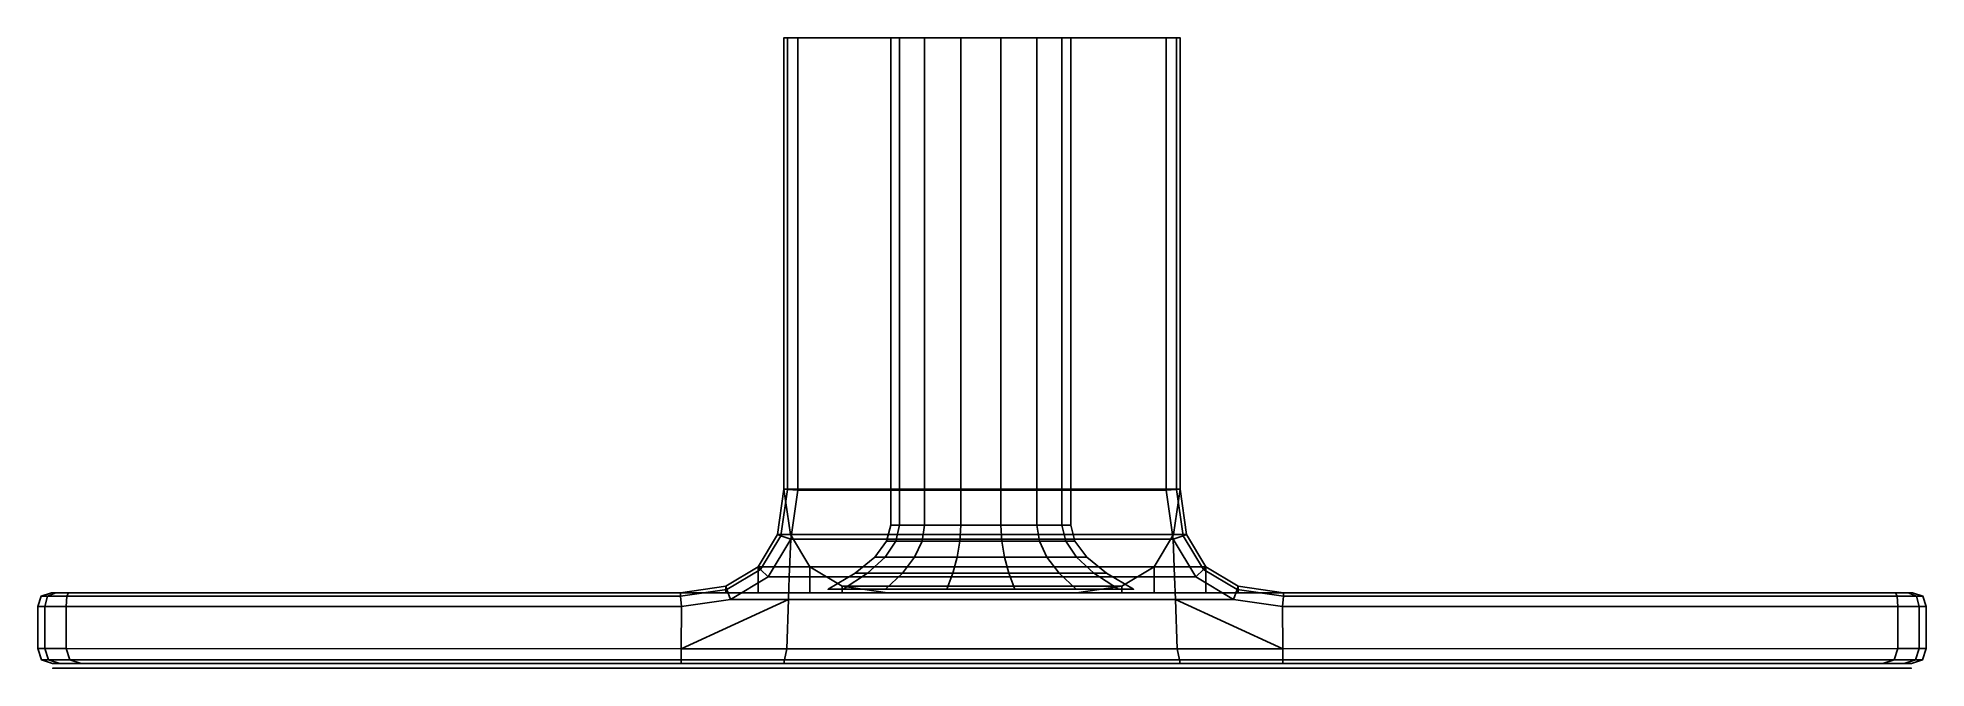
# Model space of a CAD drawing. Header units: millimetres. Extents: x -37.5 to 37.8, y -25.1 to 0.
import ezdxf

# ---------------------------------------------------------------- set-up
doc = ezdxf.new("R2010")
doc.units = ezdxf.units.MM
doc.header["$MEASUREMENT"] = 0
doc.layers.add('LOTUS_CRI', color=60, linetype='Continuous')
doc.layers.add('METAL', color=160, linetype='Continuous')

msp = doc.modelspace()

# ---------------------------------------------------------------- meshes
at = {"layer": 'LOTUS_CRI'}
mesh = msp.add_polyface(dxfattribs=at)
corners = [(36.889, -25.144, 36.638), (12.128, -25.144, 36.638), (12.131, -25.144, 35.786), (37.173, -25.144, 35.786), (-7.761, -25.144, 36.638), (-7.761, -25.144, 35.786), (8.024, -25.144, 35.786), (8.024, -25.144, 36.638), (-7.761, -25.144, -0.344), (8.024, -25.144, -0.344), (8.024, -25.144, 34.849), (-7.761, -25.144, 34.849), (12.131, -25.144, -0.344), (12.131, -25.144, 34.849), (8.024, -25.144, 34.849), (8.024, -25.144, -0.344), (8.024, -25.144, 34.849), (12.131, -25.144, 34.849), (12.131, -25.144, 35.786), (8.024, -25.144, 35.786), (36.036, -25.144, 36.923), (12.116, -25.144, 36.923), (12.128, -25.144, 36.638), (36.889, -25.144, 36.638), (8.024, -25.144, 36.923), (-7.761, -25.144, 36.923), (-7.761, -25.144, 36.638), (8.024, -25.144, 36.638), (12.128, -25.144, 36.638), (8.024, -25.144, 36.638), (8.024, -25.144, 35.786), (12.131, -25.144, 35.786), (37.173, -25.144, -0.344), (37.173, -25.144, 34.849), (12.131, -25.144, 34.849), (12.131, -25.144, -0.344), (37.173, -25.144, 34.849), (37.173, -25.144, 35.786), (12.131, -25.144, 35.786), (12.131, -25.144, 34.849), (12.116, -25.144, 36.923), (8.024, -25.144, 36.923), (8.024, -25.144, 36.638), (12.128, -25.144, 36.638), (-36.625, -25.144, 36.638), (-36.91, -25.144, 35.786), (-11.868, -25.144, 35.786), (-11.864, -25.144, 36.638), (-11.868, -25.144, -0.344), (-7.761, -25.144, -0.344), (-7.761, -25.144, 34.849), (-11.868, -25.144, 34.849), (-7.761, -25.144, 34.849), (8.024, -25.144, 34.849), (8.024, -25.144, 35.786), (-7.761, -25.144, 35.786), (-7.761, -25.144, 34.849), (-7.761, -25.144, 35.786), (-11.868, -25.144, 35.786), (-11.868, -25.144, 34.849), (-35.773, -25.144, 36.923), (-36.625, -25.144, 36.638), (-11.864, -25.144, 36.638), (-11.853, -25.144, 36.923), (-11.864, -25.144, 36.638), (-11.868, -25.144, 35.786), (-7.761, -25.144, 35.786), (-7.761, -25.144, 36.638), (-36.91, -25.144, -0.344), (-11.868, -25.144, -0.344), (-11.868, -25.144, 34.849), (-36.91, -25.144, 34.849), (-36.91, -25.144, 34.849), (-11.868, -25.144, 34.849), (-11.868, -25.144, 35.786), (-36.91, -25.144, 35.786), (-11.853, -25.144, 36.923), (-11.864, -25.144, 36.638), (-7.761, -25.144, 36.638), (-7.761, -25.144, 36.923), (36.889, -25.144, -36.625), (37.173, -25.144, -35.773), (12.131, -25.144, -35.773), (12.128, -25.144, -36.625), (-7.761, -25.144, -36.625), (8.024, -25.144, -36.625), (8.024, -25.144, -35.773), (-7.761, -25.144, -35.773), (-7.761, -25.144, -0.344), (-7.761, -25.144, -34.836), (8.024, -25.144, -34.836), (8.024, -25.144, -0.344), (12.131, -25.144, -0.344), (8.024, -25.144, -0.344), (8.024, -25.144, -34.836), (12.131, -25.144, -34.836), (8.024, -25.144, -34.836), (8.024, -25.144, -35.773), (12.131, -25.144, -35.773), (12.131, -25.144, -34.836), (36.036, -25.144, -36.91), (36.889, -25.144, -36.625), (12.128, -25.144, -36.625), (12.116, -25.144, -36.91), (8.024, -25.144, -36.91), (8.024, -25.144, -36.625), (-7.761, -25.144, -36.625), (-7.761, -25.144, -36.91), (12.128, -25.144, -36.625), (12.131, -25.144, -35.773), (8.024, -25.144, -35.773), (8.024, -25.144, -36.625), (37.173, -25.144, -0.344), (12.131, -25.144, -0.344), (12.131, -25.144, -34.836), (37.173, -25.144, -34.836), (37.173, -25.144, -34.836), (12.131, -25.144, -34.836), (12.131, -25.144, -35.773), (37.173, -25.144, -35.773), (12.116, -25.144, -36.91), (12.128, -25.144, -36.625), (8.024, -25.144, -36.625), (8.024, -25.144, -36.91), (-36.625, -25.144, -36.625), (-11.864, -25.144, -36.625), (-11.868, -25.144, -35.773), (-36.91, -25.144, -35.773), (-11.868, -25.144, -0.344), (-11.868, -25.144, -34.836), (-7.761, -25.144, -34.836), (-7.761, -25.144, -0.344), (-7.761, -25.144, -34.836), (-7.761, -25.144, -35.773), (8.024, -25.144, -35.773), (8.024, -25.144, -34.836), (-7.761, -25.144, -34.836), (-11.868, -25.144, -34.836), (-11.868, -25.144, -35.773), (-7.761, -25.144, -35.773), (-35.773, -25.144, -36.91), (-11.853, -25.144, -36.91), (-11.864, -25.144, -36.625), (-36.625, -25.144, -36.625), (-11.864, -25.144, -36.625), (-7.761, -25.144, -36.625), (-7.761, -25.144, -35.773), (-11.868, -25.144, -35.773), (-36.91, -25.144, -0.344), (-36.91, -25.144, -34.836), (-11.868, -25.144, -34.836), (-11.868, -25.144, -0.344), (-36.91, -25.144, -34.836), (-36.91, -25.144, -35.773), (-11.868, -25.144, -35.773), (-11.868, -25.144, -34.836), (-11.853, -25.144, -36.91), (-7.761, -25.144, -36.91), (-7.761, -25.144, -36.625), (-11.864, -25.144, -36.625)]
mesh.append_faces([[corners[k] for k in face] for face in [(0, 1, 2, 3), (4, 5, 6, 7), (8, 9, 10, 11), (12, 13, 14, 15), (16, 17, 18, 19), (20, 21, 22, 23), (24, 25, 26, 27), (28, 29, 30, 31), (32, 33, 34, 35), (36, 37, 38, 39), (40, 41, 42, 43), (44, 45, 46, 47), (48, 49, 50, 51), (52, 53, 54, 55), (56, 57, 58, 59), (60, 61, 62, 63), (64, 65, 66, 67), (68, 69, 70, 71), (72, 73, 74, 75), (76, 77, 78, 79), (80, 81, 82, 83), (84, 85, 86, 87), (88, 89, 90, 91), (92, 93, 94, 95), (96, 97, 98, 99), (100, 101, 102, 103), (104, 105, 106, 107), (108, 109, 110, 111), (112, 113, 114, 115), (116, 117, 118, 119), (120, 121, 122, 123), (124, 125, 126, 127), (128, 129, 130, 131), (132, 133, 134, 135), (136, 137, 138, 139), (140, 141, 142, 143), (144, 145, 146, 147), (148, 149, 150, 151), (152, 153, 154, 155), (156, 157, 158, 159)]])
at = {"layer": 'METAL'}
mesh = msp.add_polyface(dxfattribs=at)
corners = [(-7.761, -18.005, 34.849), (-7.761, -18.005, 36.966), (-7.761, 0, 36.966), (-7.761, 0, 34.849), (-8.019, -19.811, 34.849), (-7.761, -18.005, 34.849), (-7.503, -19.811, 34.849), (-8.019, -19.811, 34.849), (-8.019, -19.811, 36.966), (-7.624, 0, 37.376), (-7.624, -18.015, 37.376), (-7.888, -19.857, 37.376), (-7.493, -19.997, 37.513), (-7.214, -18.044, 37.513), (-7.624, -18.015, 37.376), (-7.214, 0, 37.513), (-7.624, 0, 37.376), (-7.888, -19.857, 37.376), (-7.761, -18.005, -34.836), (-7.761, 0, -34.836), (-7.761, 0, -36.953), (-7.761, -18.005, -36.953), (-8.019, -19.811, -34.836), (-7.503, -19.811, -34.836), (-7.761, -18.005, -34.836), (-8.019, -19.811, -36.953), (-8.019, -19.811, -34.836), (-7.624, 0, -37.363), (-7.624, -18.015, -37.363), (-7.888, -19.857, -37.363), (-7.624, -18.015, -37.363), (-7.214, -18.044, -37.5), (-7.493, -19.997, -37.5), (-7.214, 0, -37.5), (-7.624, 0, -37.363), (-7.888, -19.857, -37.363), (8.024, 0, -34.836), (8.024, 0, -36.953), (-7.761, 0, -36.953), (-7.761, 0, -34.836), (7.888, 0, -37.363), (-7.624, 0, -37.363), (7.478, 0, -37.5), (-7.214, 0, -37.5), (-7.761, 0, -34.836), (8.024, -18.005, -34.836), (8.024, 0, -34.836), (7.767, -19.811, -34.836), (-0.715, 0, 31.345), (0.882, 0, 31.345), (0.882, -19.441, 31.345), (-0.715, -19.441, 31.345), (-2.154, 0, 32.038), (-2.154, -19.441, 32.038), (-3.15, 0, 33.286), (-3.15, -19.441, 33.286), (-3.505, 0, 34.843), (-3.505, -19.441, 34.843), (0.919, -20.079, 31.183), (1.024, -20.716, 30.723), (-0.857, -20.716, 30.723), (-0.752, -20.079, 31.183), (-2.552, -20.716, 31.539), (-2.257, -20.079, 31.908), (-3.724, -20.716, 33.009), (-3.299, -20.079, 33.214), (-4.143, -20.716, 34.843), (-3.671, -20.079, 34.843), (-3.505, 0, 34.843), (3.672, 0, 34.843), (3.317, 0, 33.286), (-3.15, 0, 33.286), (2.321, 0, 32.038), (-2.154, 0, 32.038), (0.882, 0, 31.345), (-0.715, 0, 31.345), (-0.715, 0, -31.343), (-0.715, -19.441, -31.343), (0.882, -19.441, -31.343), (0.882, 0, -31.343), (-2.154, 0, -32.036), (-2.154, -19.441, -32.036), (-3.15, 0, -33.285), (-3.15, -19.441, -33.285), (-3.505, 0, -34.842), (-3.505, -19.441, -34.842), (0.919, -20.079, -31.182), (-0.752, -20.079, -31.182), (-0.857, -20.716, -30.721), (1.024, -20.716, -30.721), (-2.257, -20.079, -31.907), (-2.552, -20.716, -31.538), (-3.299, -20.079, -33.213), (-3.724, -20.716, -33.008), (-3.671, -20.079, -34.842), (-4.143, -20.716, -34.842), (-3.505, 0, -34.842), (-3.15, 0, -33.285), (3.317, 0, -33.285), (3.672, 0, -34.842), (-2.154, 0, -32.036), (2.321, 0, -32.036), (-0.715, 0, -31.343), (0.882, 0, -31.343)]
mesh.append_faces([[corners[k] for k in face] for face in [(0, 1, 2, 3), (4, 5, 6, 6), (0, 7, 8, 1), (9, 2, 1, 10), (11, 12, 13, 14), (15, 16, 14, 13), (8, 17, 10, 1), (18, 19, 20, 21), (22, 23, 24, 24), (18, 21, 25, 26), (27, 28, 21, 20), (29, 30, 31, 32), (33, 31, 30, 34), (25, 21, 28, 35), (36, 37, 38, 39), (40, 41, 38, 37), (42, 43, 41, 40), (44, 24, 45, 46), (24, 23, 47, 45), (48, 49, 50, 51), (52, 48, 51, 53), (54, 52, 53, 55), (56, 54, 55, 57), (58, 59, 60, 61), (50, 58, 61, 51), (61, 60, 62, 63), (51, 61, 63, 53), (63, 62, 64, 65), (53, 63, 65, 55), (65, 64, 66, 67), (55, 65, 67, 57), (68, 69, 70, 71), (71, 70, 72, 73), (73, 72, 74, 75), (76, 77, 78, 79), (80, 81, 77, 76), (82, 83, 81, 80), (84, 85, 83, 82), (86, 87, 88, 89), (78, 77, 87, 86), (87, 90, 91, 88), (77, 81, 90, 87), (90, 92, 93, 91), (81, 83, 92, 90), (92, 94, 95, 93), (83, 85, 94, 92), (96, 97, 98, 99), (97, 100, 101, 98), (100, 102, 103, 101)]])
mesh = msp.add_polyface(dxfattribs=at)
corners = [(8.024, -18.005, 34.849), (8.024, 0, 34.849), (8.024, 0, 36.966), (8.024, -18.005, 36.966), (8.282, -19.811, 34.849), (7.767, -19.811, 34.849), (8.024, -18.005, 34.849), (9.056, -21.1, 34.849), (6.993, -21.1, 34.849), (8.282, -19.811, 34.849), (8.282, -19.811, 36.966), (9.056, -21.1, 36.966), (9.056, -21.1, 34.849), (7.888, 0, 37.376), (7.888, -18.015, 37.376), (8.151, -19.857, 37.376), (7.888, -18.015, 37.376), (7.478, -18.044, 37.513), (7.757, -19.997, 37.513), (7.478, 0, 37.513), (7.888, 0, 37.376), (8.151, -19.857, 37.376), (8.957, -21.2, 37.376), (-7.214, -18.044, 37.513), (-7.493, -19.997, 37.513), (-7.214, 0, 37.513), (8.024, 0, 34.849), (-7.761, 0, 34.849), (-7.761, 0, 36.966), (8.024, 0, 36.966), (7.888, 0, 37.376), (-7.624, 0, 37.376), (7.478, 0, 37.513), (-7.214, 0, 37.513), (-7.761, 0, 34.849), (8.024, 0, 34.849), (-7.761, -18.005, 34.849), (-7.503, -19.811, 34.849), (-6.729, -21.1, 34.849), (8.024, -18.005, -34.836), (8.024, -18.005, -36.953), (8.024, 0, -36.953), (8.024, 0, -34.836), (8.282, -19.811, -34.836), (8.024, -18.005, -34.836), (7.767, -19.811, -34.836), (6.993, -21.1, -34.836), (9.056, -21.1, -34.836), (8.282, -19.811, -34.836), (9.056, -21.1, -34.836), (9.056, -21.1, -36.953), (8.282, -19.811, -36.953), (7.888, 0, -37.363), (7.888, -18.015, -37.363), (8.151, -19.857, -37.363), (7.757, -19.997, -37.5), (7.478, -18.044, -37.5), (7.888, -18.015, -37.363), (8.957, -21.2, -37.363), (8.658, -21.499, -37.5), (7.478, 0, -37.5), (7.888, 0, -37.363), (8.151, -19.857, -37.363), (8.957, -21.2, -37.363), (-7.214, -18.044, -37.5), (-7.493, -19.997, -37.5), (-7.214, 0, -37.5), (3.317, 0, 33.286), (3.672, 0, 34.843), (3.672, -19.441, 34.843), (3.317, -19.441, 33.286), (2.321, 0, 32.038), (2.321, -19.441, 32.038), (0.882, 0, 31.345), (0.882, -19.441, 31.345), (3.838, -20.079, 34.843), (4.31, -20.716, 34.843), (3.892, -20.716, 33.009), (3.467, -20.079, 33.214), (2.719, -20.716, 31.539), (2.425, -20.079, 31.908), (1.024, -20.716, 30.723), (0.919, -20.079, 31.183), (3.317, 0, -33.285), (3.317, -19.441, -33.285), (3.672, -19.441, -34.842), (3.672, 0, -34.842), (2.321, 0, -32.036), (2.321, -19.441, -32.036), (0.882, 0, -31.343), (0.882, -19.441, -31.343), (3.838, -20.079, -34.842), (3.467, -20.079, -33.213), (3.892, -20.716, -33.008), (4.31, -20.716, -34.842), (2.425, -20.079, -31.907), (2.719, -20.716, -31.538), (0.919, -20.079, -31.182), (1.024, -20.716, -30.721)]
mesh.append_faces([[corners[k] for k in face] for face in [(0, 1, 2, 3), (4, 5, 6, 6), (5, 4, 7, 8), (9, 10, 11, 12), (0, 3, 10, 9), (13, 14, 3, 2), (15, 16, 17, 18), (19, 17, 16, 20), (10, 3, 14, 21), (11, 10, 21, 22), (23, 24, 18, 17), (17, 19, 25, 23), (26, 27, 28, 29), (30, 29, 28, 31), (32, 30, 31, 33), (34, 35, 6, 36), (36, 6, 5, 37), (37, 5, 8, 38), (39, 40, 41, 42), (43, 44, 45, 45), (45, 46, 47, 43), (48, 49, 50, 51), (39, 48, 51, 40), (52, 41, 40, 53), (54, 55, 56, 57), (58, 59, 55, 54), (60, 61, 57, 56), (51, 62, 53, 40), (50, 63, 62, 51), (64, 56, 55, 65), (56, 64, 66, 60), (67, 68, 69, 70), (71, 67, 70, 72), (73, 71, 72, 74), (75, 76, 77, 78), (69, 75, 78, 70), (78, 77, 79, 80), (70, 78, 80, 72), (80, 79, 81, 82), (72, 80, 82, 74), (83, 84, 85, 86), (87, 88, 84, 83), (89, 90, 88, 87), (91, 92, 93, 94), (85, 84, 92, 91), (92, 95, 96, 93), (84, 88, 95, 92), (95, 97, 98, 96), (88, 90, 97, 95)]])
mesh = msp.add_polyface(dxfattribs=at)
corners = [(7.913, -24.37, 37.513), (-7.65, -24.37, 37.513), (-7.733, -24.805, 37.365), (7.997, -24.805, 37.365), (-7.733, -24.805, 37.365), (-7.761, -24.95, 36.923), (8.024, -24.95, 36.923), (7.997, -24.805, 37.365), (-7.761, -24.95, 36.638), (8.024, -24.95, 36.638), (-8.793, -22.132, 33.818), (-7.503, -22.132, 32.528), (-7.761, -22.132, -0.344), (-8.793, -22.132, 33.818), (-8.793, -21.1, 34.849), (-6.729, -21.1, 34.849), (-6.729, -22.132, 33.818), (-5.44, -21.874, 34.849), (-3.634, -22.132, 34.849), (-5.44, -22.132, 34.591), (-7.503, -19.811, 34.849), (-6.729, -21.1, 34.849), (-8.793, -21.1, 34.849), (-8.019, -19.811, 34.849), (-6.729, -22.132, 33.818), (-8.019, -19.811, 34.849), (-8.793, -21.1, 34.849), (-8.793, -21.1, 36.966), (-8.019, -19.811, 36.966), (-8.693, -21.2, 37.376), (-8.394, -21.499, 37.513), (-7.493, -19.997, 37.513), (-7.888, -19.857, 37.376), (-8.693, -21.2, 37.376), (-7.888, -19.857, 37.376), (-5.44, -21.874, 34.849), (5.703, -21.874, 34.849), (3.897, -22.132, 34.849), (-3.634, -22.132, 34.849), (-3.634, -22.132, 34.849), (-5.44, -22.132, 34.591), (-7.579, -22.4, 37.513), (-7.547, -21.499, 37.513), (-9.896, -22.4, 37.513), (7.913, -24.37, -37.5), (7.997, -24.805, -37.352), (-7.733, -24.805, -37.352), (-7.65, -24.37, -37.5), (-8.793, -22.132, -33.805), (-6.729, -22.132, -33.805), (-6.729, -21.1, -34.836), (-8.793, -21.1, -34.836), (-5.44, -21.874, -34.836), (-5.44, -22.132, -34.578), (-3.634, -22.132, -34.836), (-7.503, -19.811, -34.836), (-8.019, -19.811, -34.836), (-8.793, -21.1, -34.836), (-6.729, -21.1, -34.836), (-6.729, -22.132, -33.805), (-8.793, -22.132, -33.805), (-7.503, -22.132, -32.515), (-8.019, -19.811, -34.836), (-8.019, -19.811, -36.953), (-8.793, -21.1, -36.953), (-8.793, -21.1, -34.836), (-8.693, -21.2, -37.363), (-7.888, -19.857, -37.363), (-7.493, -19.997, -37.5), (-8.394, -21.499, -37.5), (-7.888, -19.857, -37.363), (-8.693, -21.2, -37.363), (-3.634, -22.132, -34.836), (-5.44, -22.132, -34.578), (-11.859, -24.365, -37.5), (-7.579, -22.4, -37.5), (-9.896, -22.4, -37.5), (-7.547, -21.499, -37.5), (6.993, -21.1, -34.836), (7.767, -19.811, -34.836), (-5.44, -21.874, -34.836), (5.703, -21.874, -34.836), (1.197, -21.354, 29.964), (1.439, -21.991, 28.907), (-1.271, -21.991, 28.907), (-1.03, -21.354, 29.964), (-3.712, -21.991, 30.083), (-3.037, -21.354, 30.931), (-5.402, -21.991, 32.202), (-4.425, -21.354, 32.672), (-6.005, -21.991, 34.843), (-4.921, -21.354, 34.843), (1.024, -20.716, 30.723), (-0.857, -20.716, 30.723), (-2.552, -20.716, 31.539), (-3.724, -20.716, 33.009), (-4.143, -20.716, 34.843), (1.197, -21.354, -29.963), (-1.03, -21.354, -29.963), (-1.271, -21.991, -28.906), (1.439, -21.991, -28.906), (-3.037, -21.354, -30.929), (-3.712, -21.991, -30.082), (-4.425, -21.354, -32.671), (-5.402, -21.991, -32.2), (-4.921, -21.354, -34.842), (-6.005, -21.991, -34.842), (1.024, -20.716, -30.721), (-0.857, -20.716, -30.721), (-2.552, -20.716, -31.538), (-3.724, -20.716, -33.008), (-4.143, -20.716, -34.842)]
mesh.append_faces([[corners[k] for k in face] for face in [(0, 1, 2, 3), (4, 5, 6, 7), (6, 5, 8, 9), (10, 11, 12, 12), (13, 14, 15, 16), (17, 18, 19, 19), (20, 21, 22, 23), (19, 16, 15, 17), (24, 11, 10, 10), (25, 26, 27, 28), (29, 30, 31, 32), (27, 33, 34, 28), (35, 36, 37, 38), (12, 11, 24, 39), (24, 40, 39, 39), (41, 42, 30, 43), (42, 31, 30, 30), (44, 45, 46, 47), (48, 49, 50, 51), (52, 53, 54, 54), (55, 56, 57, 58), (53, 52, 50, 49), (59, 60, 61, 61), (62, 63, 64, 65), (66, 67, 68, 69), (64, 63, 70, 71), (72, 73, 59, 12), (12, 59, 61, 61), (47, 74, 75, 75), (75, 76, 69, 77), (77, 69, 68, 68), (55, 58, 78, 79), (58, 80, 81, 78), (82, 83, 84, 85), (85, 84, 86, 87), (87, 86, 88, 89), (89, 88, 90, 91), (92, 82, 85, 93), (93, 85, 87, 94), (94, 87, 89, 95), (95, 89, 91, 96), (97, 98, 99, 100), (98, 101, 102, 99), (101, 103, 104, 102), (103, 105, 106, 104), (107, 108, 98, 97), (108, 109, 101, 98), (109, 110, 103, 101), (110, 111, 105, 103)]])
mesh = msp.add_polyface(dxfattribs=at)
corners = [(9.056, -22.132, 33.818), (6.993, -22.132, 33.818), (6.993, -21.1, 34.849), (9.056, -21.1, 34.849), (5.703, -21.874, 34.849), (5.703, -22.132, 34.591), (3.897, -22.132, 34.849), (6.993, -22.132, 33.818), (9.056, -22.132, 33.818), (7.767, -22.132, 32.528), (-7.761, -24.95, 36.638), (-7.761, -24.95, 35.786), (8.024, -24.95, 35.786), (8.024, -24.95, 36.638), (8.957, -21.2, 37.376), (8.151, -19.857, 37.376), (7.757, -19.997, 37.513), (8.658, -21.499, 37.513), (-7.761, -24.95, -0.344), (8.024, -24.95, -0.344), (8.024, -24.95, 34.849), (-7.761, -24.95, 34.849), (-7.493, -19.997, 37.513), (-7.547, -21.499, 37.513), (7.81, -21.499, 37.513), (-7.579, -22.4, 37.513), (7.843, -22.4, 37.513), (7.913, -24.37, 37.513), (12.123, -24.365, 37.513), (10.159, -22.4, 37.513), (-7.761, -22.132, -0.344), (-3.634, -22.132, 34.849), (3.897, -22.132, 34.849), (8.024, -22.132, -0.344), (5.703, -22.132, 34.591), (-7.65, -24.37, 37.513), (-6.729, -21.1, 34.849), (6.993, -21.1, 34.849), (5.703, -21.874, 34.849), (-5.44, -21.874, 34.849), (9.056, -22.132, -33.805), (7.767, -22.132, -32.515), (9.056, -22.132, -33.805), (9.056, -21.1, -34.836), (6.993, -21.1, -34.836), (6.993, -22.132, -33.805), (5.703, -21.874, -34.836), (3.897, -22.132, -34.836), (5.703, -22.132, -34.578), (6.993, -22.132, -33.805), (-7.761, -24.95, -36.625), (8.024, -24.95, -36.625), (8.024, -24.95, -35.773), (-7.761, -24.95, -35.773), (-7.733, -24.805, -37.352), (7.997, -24.805, -37.352), (8.024, -24.95, -36.91), (-7.761, -24.95, -36.91), (-7.761, -24.95, -34.836), (8.024, -24.95, -34.836), (7.757, -19.997, -37.5), (7.81, -21.499, -37.5), (-7.547, -21.499, -37.5), (-7.493, -19.997, -37.5), (7.843, -22.4, -37.5), (-7.579, -22.4, -37.5), (8.658, -21.499, -37.5), (10.159, -22.4, -37.5), (-5.44, -21.874, -34.836), (-3.634, -22.132, -34.836), (3.897, -22.132, -34.836), (5.703, -21.874, -34.836), (3.897, -22.132, -34.836), (5.703, -22.132, -34.578), (-3.634, -22.132, -34.836), (7.913, -24.37, -37.5), (-7.65, -24.37, -37.5), (5.088, -21.354, 34.843), (6.172, -21.991, 34.843), (5.569, -21.991, 32.202), (4.593, -21.354, 32.672), (3.88, -21.991, 30.083), (3.204, -21.354, 30.931), (1.439, -21.991, 28.907), (1.197, -21.354, 29.964), (4.31, -20.716, 34.843), (3.892, -20.716, 33.009), (2.719, -20.716, 31.539), (1.024, -20.716, 30.723), (5.088, -21.354, -34.842), (4.593, -21.354, -32.671), (5.569, -21.991, -32.2), (6.172, -21.991, -34.842), (3.204, -21.354, -30.929), (3.88, -21.991, -30.082), (1.197, -21.354, -29.963), (1.439, -21.991, -28.906), (4.31, -20.716, -34.842), (3.892, -20.716, -33.008), (2.719, -20.716, -31.538), (1.024, -20.716, -30.721)]
mesh.append_faces([[corners[k] for k in face] for face in [(0, 1, 2, 3), (4, 5, 6, 6), (5, 4, 2, 1), (7, 8, 9, 9), (10, 11, 12, 13), (14, 15, 16, 17), (18, 19, 20, 21), (16, 22, 23, 24), (23, 25, 26, 24), (27, 28, 26, 26), (26, 29, 17, 24), (24, 17, 16, 16), (30, 31, 32, 33), (32, 34, 7, 33), (7, 9, 33, 33), (21, 20, 12, 11), (25, 35, 27, 26), (36, 37, 38, 39), (40, 41, 33, 33), (42, 43, 44, 45), (46, 47, 48, 48), (48, 45, 44, 46), (49, 41, 40, 40), (50, 51, 52, 53), (54, 55, 56, 57), (18, 58, 59, 19), (56, 51, 50, 57), (60, 61, 62, 63), (62, 61, 64, 65), (64, 61, 66, 67), (61, 60, 66, 66), (68, 69, 70, 71), (33, 41, 49, 72), (49, 73, 72, 72), (30, 33, 72, 74), (58, 53, 52, 59), (65, 64, 75, 76), (77, 78, 79, 80), (80, 79, 81, 82), (82, 81, 83, 84), (85, 77, 80, 86), (86, 80, 82, 87), (87, 82, 84, 88), (89, 90, 91, 92), (90, 93, 94, 91), (93, 95, 96, 94), (97, 98, 90, 89), (98, 99, 93, 90), (99, 100, 95, 93)]])
mesh = msp.add_polyface(dxfattribs=at)
corners = [(-11.888, -22.132, 34.849), (-10.082, -22.132, 34.591), (-8.793, -22.132, 33.818), (-7.761, -22.132, -0.344), (-36.953, -22.132, -0.344), (-36.953, -22.132, 34.849), (-10.082, -21.874, 34.849), (-11.888, -22.132, 36.966), (-10.082, -21.874, 36.966), (-10.082, -22.132, 34.591), (-11.888, -22.132, 34.849), (-10.082, -21.874, 34.849), (-8.793, -21.1, 34.849), (-8.793, -22.132, 33.818), (-8.793, -21.1, 34.849), (-8.793, -21.1, 36.966), (-11.853, -24.95, 36.923), (-7.761, -24.95, 36.923), (-7.733, -24.805, 37.365), (-11.858, -24.804, 37.365), (-7.733, -24.805, 37.365), (-7.65, -24.37, 37.513), (-11.859, -24.365, 37.513), (-11.858, -24.804, 37.365), (-11.878, -22.269, 37.376), (-36.274, -22.132, 36.966), (-36.341, -22.269, 37.376), (-11.878, -22.269, 37.376), (-11.849, -22.679, 37.513), (-9.896, -22.4, 37.513), (-10.036, -22.006, 37.376), (-8.394, -21.499, 37.513), (-8.693, -21.2, 37.376), (-36.341, -22.269, 37.376), (-36.363, -22.679, 37.513), (-10.036, -22.006, 37.376), (-8.693, -21.2, 37.376), (-11.868, -24.95, -0.344), (-7.761, -24.95, -0.344), (-7.761, -24.95, 34.849), (-11.868, -24.95, 34.849), (-7.761, -24.95, 35.786), (-11.868, -24.95, 35.786), (-35.773, -24.95, 36.923), (-36.625, -24.95, 36.638), (-11.864, -24.95, 36.638), (-7.579, -22.4, 37.513), (-7.761, -24.95, 36.638), (-36.216, -24.803, 37.365), (-36.216, -24.803, 37.365), (-36.363, -24.361, 37.513), (-7.503, -22.132, -32.515), (-8.793, -22.132, -33.805), (-11.888, -22.132, -34.836), (-10.082, -22.132, -34.578), (-36.953, -22.132, -34.836), (-11.888, -22.132, -36.953), (-36.274, -22.132, -36.953), (-10.082, -21.874, -34.836), (-10.082, -21.874, -36.953), (-10.082, -22.132, -34.578), (-10.082, -21.874, -34.836), (-11.888, -22.132, -34.836), (-8.793, -22.132, -33.805), (-8.793, -21.1, -34.836), (-8.793, -21.1, -34.836), (-8.793, -21.1, -36.953), (-11.853, -24.95, -36.91), (-11.858, -24.804, -37.352), (-7.733, -24.805, -37.352), (-7.761, -24.95, -36.91), (-7.733, -24.805, -37.352), (-11.858, -24.804, -37.352), (-11.859, -24.365, -37.5), (-7.65, -24.37, -37.5), (-11.878, -22.269, -37.363), (-36.341, -22.269, -37.363), (-11.878, -22.269, -37.363), (-10.036, -22.006, -37.363), (-9.896, -22.4, -37.5), (-11.849, -22.679, -37.5), (-8.693, -21.2, -37.363), (-8.394, -21.499, -37.5), (-36.363, -22.679, -37.5), (-36.341, -22.269, -37.363), (-10.036, -22.006, -37.363), (-8.693, -21.2, -37.363), (-11.868, -24.95, -34.836), (-7.761, -24.95, -34.836), (-11.868, -24.95, -35.773), (-7.761, -24.95, -35.773), (-35.773, -24.95, -36.91), (-11.864, -24.95, -36.625), (-36.625, -24.95, -36.625), (-7.579, -22.4, -37.5), (-7.761, -24.95, -36.625), (-36.216, -24.803, -37.352), (-36.216, -24.803, -37.352), (-36.363, -24.361, -37.5)]
mesh.append_faces([[corners[k] for k in face] for face in [(0, 1, 2, 3), (0, 3, 4, 5), (6, 0, 7, 8), (9, 10, 11, 11), (11, 12, 13, 9), (14, 6, 8, 15), (16, 17, 18, 19), (20, 21, 22, 23), (24, 7, 25, 26), (27, 28, 29, 30), (30, 29, 31, 32), (28, 27, 33, 34), (7, 24, 35, 8), (8, 35, 36, 15), (37, 38, 39, 40), (39, 41, 42, 40), (43, 44, 45, 16), (29, 28, 22, 46), (21, 46, 22, 22), (45, 42, 41, 47), (43, 16, 19, 48), (49, 23, 22, 50), (16, 45, 47, 17), (22, 28, 34, 50), (3, 51, 52, 53), (52, 54, 53, 53), (4, 3, 53, 55), (53, 56, 57, 55), (58, 59, 56, 53), (60, 61, 62, 62), (61, 60, 63, 64), (65, 66, 59, 58), (67, 68, 69, 70), (71, 72, 73, 74), (75, 76, 57, 56), (77, 78, 79, 80), (78, 81, 82, 79), (80, 83, 84, 77), (56, 59, 85, 75), (59, 66, 86, 85), (37, 87, 88, 38), (88, 87, 89, 90), (91, 67, 92, 93), (73, 80, 79, 94), (92, 95, 90, 89), (91, 96, 68, 67), (97, 98, 73, 72), (67, 70, 95, 92), (73, 98, 83, 80)]])
mesh = msp.add_polyface(dxfattribs=at)
corners = [(8.024, -22.132, -0.344), (7.767, -22.132, 32.528), (9.056, -22.132, 33.818), (12.151, -22.132, 34.849), (10.346, -22.132, 34.591), (37.217, -22.132, -0.344), (37.217, -22.132, 34.849), (12.151, -22.132, 36.966), (36.538, -22.132, 36.966), (10.346, -21.874, 34.849), (10.346, -21.874, 36.966), (10.346, -22.132, 34.591), (10.346, -21.874, 34.849), (12.151, -22.132, 34.849), (9.056, -22.132, 33.818), (9.056, -21.1, 34.849), (9.056, -21.1, 34.849), (9.056, -21.1, 36.966), (12.116, -24.95, 36.923), (12.122, -24.804, 37.365), (7.997, -24.805, 37.365), (8.024, -24.95, 36.923), (7.997, -24.805, 37.365), (12.122, -24.804, 37.365), (12.123, -24.365, 37.513), (7.913, -24.37, 37.513), (12.142, -22.269, 37.376), (36.604, -22.269, 37.376), (12.142, -22.269, 37.376), (10.299, -22.006, 37.376), (10.159, -22.4, 37.513), (12.113, -22.679, 37.513), (8.957, -21.2, 37.376), (8.658, -21.499, 37.513), (36.627, -22.679, 37.513), (36.604, -22.269, 37.376), (10.299, -22.006, 37.376), (8.957, -21.2, 37.376), (12.131, -24.95, -0.344), (12.131, -24.95, 34.849), (8.024, -24.95, 34.849), (8.024, -24.95, -0.344), (12.131, -24.95, 35.786), (8.024, -24.95, 35.786), (36.036, -24.95, 36.923), (12.128, -24.95, 36.638), (36.889, -24.95, 36.638), (7.843, -22.4, 37.513), (8.024, -24.95, 36.638), (36.479, -24.803, 37.365), (36.479, -24.803, 37.365), (36.627, -24.361, 37.513), (12.151, -22.132, -34.836), (10.346, -22.132, -34.578), (9.056, -22.132, -33.805), (37.217, -22.132, -34.836), (10.346, -21.874, -34.836), (12.151, -22.132, -36.953), (10.346, -21.874, -36.953), (10.346, -22.132, -34.578), (12.151, -22.132, -34.836), (10.346, -21.874, -34.836), (9.056, -21.1, -34.836), (9.056, -22.132, -33.805), (9.056, -21.1, -34.836), (9.056, -21.1, -36.953), (12.116, -24.95, -36.91), (8.024, -24.95, -36.91), (7.997, -24.805, -37.352), (12.122, -24.804, -37.352), (7.997, -24.805, -37.352), (7.913, -24.37, -37.5), (12.123, -24.365, -37.5), (12.122, -24.804, -37.352), (12.142, -22.269, -37.363), (36.538, -22.132, -36.953), (36.604, -22.269, -37.363), (12.142, -22.269, -37.363), (12.113, -22.679, -37.5), (10.159, -22.4, -37.5), (10.299, -22.006, -37.363), (8.658, -21.499, -37.5), (8.957, -21.2, -37.363), (36.604, -22.269, -37.363), (36.627, -22.679, -37.5), (10.299, -22.006, -37.363), (8.957, -21.2, -37.363), (8.024, -24.95, -34.836), (12.131, -24.95, -34.836), (8.024, -24.95, -35.773), (12.131, -24.95, -35.773), (36.036, -24.95, -36.91), (36.889, -24.95, -36.625), (12.128, -24.95, -36.625), (7.843, -22.4, -37.5), (8.024, -24.95, -36.625), (36.479, -24.803, -37.352), (36.479, -24.803, -37.352), (36.627, -24.361, -37.5)]
mesh.append_faces([[corners[k] for k in face] for face in [(0, 1, 2, 3), (2, 4, 3, 3), (5, 0, 3, 6), (3, 7, 8, 6), (9, 10, 7, 3), (11, 12, 13, 13), (12, 11, 14, 15), (16, 17, 10, 9), (18, 19, 20, 21), (22, 23, 24, 25), (26, 27, 8, 7), (28, 29, 30, 31), (29, 32, 33, 30), (31, 34, 35, 28), (7, 10, 36, 26), (10, 17, 37, 36), (38, 39, 40, 41), (40, 39, 42, 43), (44, 18, 45, 46), (24, 31, 30, 47), (45, 48, 43, 42), (44, 49, 19, 18), (50, 51, 24, 23), (18, 21, 48, 45), (24, 51, 34, 31), (52, 53, 54, 0), (52, 0, 5, 55), (56, 52, 57, 58), (59, 60, 61, 61), (61, 62, 63, 59), (64, 56, 58, 65), (66, 67, 68, 69), (70, 71, 72, 73), (74, 57, 75, 76), (77, 78, 79, 80), (80, 79, 81, 82), (78, 77, 83, 84), (57, 74, 85, 58), (58, 85, 86, 65), (38, 41, 87, 88), (87, 89, 90, 88), (91, 92, 93, 66), (79, 78, 72, 94), (71, 94, 72, 72), (93, 90, 89, 95), (91, 66, 69, 96), (97, 73, 72, 98), (66, 93, 95, 67), (72, 78, 84, 98)]])
mesh = msp.add_polyface(dxfattribs=at)
corners = [(-36.625, -24.95, 36.638), (-36.91, -24.95, 35.786), (-11.868, -24.95, 35.786), (-11.864, -24.95, 36.638), (-36.953, -22.132, 34.849), (-36.953, -22.132, 36.287), (-36.784, -22.132, 36.796), (-36.274, -22.132, 36.966), (-11.888, -22.132, 36.966), (-11.888, -22.132, 34.849), (-37.5, -22.679, 34.849), (-37.5, -24.36, 34.849), (-37.5, -24.36, 36.376), (-37.5, -22.679, 36.376), (-37.352, -24.802, 34.849), (-36.91, -24.95, 34.849), (-37.352, -24.802, 36.228), (-37.352, -24.802, -0.344), (-36.91, -24.95, -0.344), (-37.352, -24.802, 34.849), (-37.352, -24.802, 36.228), (-37.5, -24.36, -0.344), (-37.352, -24.802, -0.344), (-37.216, -24.36, 37.229), (-36.363, -24.361, 37.513), (-36.363, -22.679, 37.513), (-37.216, -22.679, 37.229), (-37.068, -24.802, 37.081), (-37.216, -24.36, 37.229), (-37.068, -24.802, 37.081), (-37.216, -22.679, 37.229), (-36.216, -24.803, 37.365), (-35.773, -24.95, 36.923), (-37.068, -24.802, 37.081), (-36.216, -24.803, 37.365), (-37.363, -22.269, 36.354), (-37.363, -22.269, 34.849), (-37.108, -22.269, 37.121), (-36.341, -22.269, 37.376), (-37.363, -22.269, 36.354), (-37.108, -22.269, 37.121), (-37.363, -22.269, 34.849), (-37.108, -22.269, 37.121), (-36.341, -22.269, 37.376), (-37.5, -22.679, -0.344), (-36.953, -22.132, -0.344), (-37.363, -22.269, -0.344), (-37.363, -22.269, -0.344), (-11.868, -24.95, -0.344), (-11.868, -24.95, 34.849), (-36.625, -24.95, -36.625), (-11.864, -24.95, -36.625), (-11.868, -24.95, -35.773), (-36.91, -24.95, -35.773), (-36.953, -22.132, -34.836), (-36.274, -22.132, -36.953), (-36.784, -22.132, -36.784), (-36.953, -22.132, -36.274), (-37.5, -22.679, -34.836), (-37.5, -22.679, -36.363), (-37.5, -24.36, -36.363), (-37.5, -24.36, -34.836), (-37.352, -24.802, -34.836), (-37.352, -24.802, -36.216), (-36.91, -24.95, -34.836), (-37.352, -24.802, -36.216), (-37.352, -24.802, -34.836), (-37.216, -24.36, -37.216), (-37.216, -22.679, -37.216), (-36.363, -22.679, -37.5), (-36.363, -24.361, -37.5), (-37.068, -24.802, -37.068), (-37.216, -24.36, -37.216), (-37.068, -24.802, -37.068), (-37.216, -22.679, -37.216), (-36.216, -24.803, -37.352), (-35.773, -24.95, -36.91), (-36.216, -24.803, -37.352), (-37.068, -24.802, -37.068), (-37.363, -22.269, -36.341), (-37.363, -22.269, -34.836), (-37.108, -22.269, -37.108), (-36.341, -22.269, -37.363), (-37.363, -22.269, -36.341), (-37.108, -22.269, -37.108), (-37.363, -22.269, -34.836), (-36.341, -22.269, -37.363), (-37.108, -22.269, -37.108), (-11.868, -24.95, -34.836)]
mesh.append_faces([[corners[k] for k in face] for face in [(0, 1, 2, 3), (4, 5, 6, 7), (7, 8, 9, 4), (10, 11, 12, 13), (14, 15, 1, 16), (14, 17, 18, 15), (11, 19, 20, 12), (11, 21, 22, 19), (23, 24, 25, 26), (27, 16, 1, 0), (28, 12, 20, 29), (12, 28, 30, 13), (31, 27, 0, 32), (24, 23, 33, 34), (35, 5, 4, 36), (37, 26, 25, 38), (39, 13, 30, 40), (13, 39, 41, 10), (6, 42, 43, 7), (5, 35, 42, 6), (11, 10, 44, 21), (36, 4, 45, 46), (10, 41, 47, 44), (18, 48, 49, 15), (15, 49, 2, 1), (50, 51, 52, 53), (54, 55, 56, 57), (58, 59, 60, 61), (62, 63, 53, 64), (62, 64, 18, 17), (61, 60, 65, 66), (61, 66, 22, 21), (67, 68, 69, 70), (71, 50, 53, 63), (72, 73, 65, 60), (60, 59, 74, 72), (75, 76, 50, 71), (70, 77, 78, 67), (79, 80, 54, 57), (81, 82, 69, 68), (83, 84, 74, 59), (59, 58, 85, 83), (56, 55, 86, 87), (57, 56, 87, 79), (61, 21, 44, 58), (80, 46, 45, 54), (58, 44, 47, 85), (18, 64, 88, 48), (64, 53, 52, 88)]])
mesh = msp.add_polyface(dxfattribs=at)
corners = [(36.889, -24.95, 36.638), (12.128, -24.95, 36.638), (12.131, -24.95, 35.786), (37.173, -24.95, 35.786), (37.217, -22.132, 34.849), (36.538, -22.132, 36.966), (37.047, -22.132, 36.796), (37.217, -22.132, 36.287), (37.763, -22.679, 34.849), (37.763, -22.679, 36.376), (37.763, -24.36, 36.376), (37.763, -24.36, 34.849), (37.616, -24.802, 34.849), (37.616, -24.802, 36.228), (37.173, -24.95, 34.849), (37.173, -24.95, -0.344), (37.616, -24.802, -0.344), (37.616, -24.802, 36.228), (37.616, -24.802, 34.849), (37.616, -24.802, -0.344), (37.763, -24.36, -0.344), (37.479, -24.36, 37.229), (37.479, -22.679, 37.229), (36.627, -22.679, 37.513), (36.627, -24.361, 37.513), (37.332, -24.802, 37.081), (37.479, -24.36, 37.229), (37.332, -24.802, 37.081), (37.479, -22.679, 37.229), (36.479, -24.803, 37.365), (36.036, -24.95, 36.923), (36.479, -24.803, 37.365), (37.332, -24.802, 37.081), (37.627, -22.269, 36.354), (37.627, -22.269, 34.849), (37.371, -22.269, 37.121), (36.604, -22.269, 37.376), (37.627, -22.269, 36.354), (37.371, -22.269, 37.121), (37.627, -22.269, 34.849), (36.604, -22.269, 37.376), (37.371, -22.269, 37.121), (37.763, -22.679, -0.344), (37.627, -22.269, -0.344), (37.217, -22.132, -0.344), (37.627, -22.269, -0.344), (12.131, -24.95, 34.849), (12.131, -24.95, -0.344), (36.889, -24.95, -36.625), (37.173, -24.95, -35.773), (12.131, -24.95, -35.773), (12.128, -24.95, -36.625), (37.217, -22.132, -34.836), (37.217, -22.132, -36.274), (37.047, -22.132, -36.784), (36.538, -22.132, -36.953), (12.151, -22.132, -36.953), (12.151, -22.132, -34.836), (37.763, -22.679, -34.836), (37.763, -24.36, -34.836), (37.763, -24.36, -36.363), (37.763, -22.679, -36.363), (37.616, -24.802, -34.836), (37.173, -24.95, -34.836), (37.616, -24.802, -36.216), (37.616, -24.802, -34.836), (37.616, -24.802, -36.216), (37.479, -24.36, -37.216), (36.627, -24.361, -37.5), (36.627, -22.679, -37.5), (37.479, -22.679, -37.216), (37.332, -24.802, -37.068), (37.479, -24.36, -37.216), (37.332, -24.802, -37.068), (37.479, -22.679, -37.216), (36.479, -24.803, -37.352), (36.036, -24.95, -36.91), (37.332, -24.802, -37.068), (36.479, -24.803, -37.352), (37.627, -22.269, -36.341), (37.627, -22.269, -34.836), (37.371, -22.269, -37.108), (36.604, -22.269, -37.363), (37.627, -22.269, -36.341), (37.371, -22.269, -37.108), (37.627, -22.269, -34.836), (37.371, -22.269, -37.108), (36.604, -22.269, -37.363), (12.131, -24.95, -34.836)]
mesh.append_faces([[corners[k] for k in face] for face in [(0, 1, 2, 3), (4, 5, 6, 7), (8, 9, 10, 11), (12, 13, 3, 14), (12, 14, 15, 16), (11, 10, 17, 18), (11, 18, 19, 20), (21, 22, 23, 24), (25, 0, 3, 13), (26, 27, 17, 10), (10, 9, 28, 26), (29, 30, 0, 25), (24, 31, 32, 21), (33, 34, 4, 7), (35, 36, 23, 22), (37, 38, 28, 9), (9, 8, 39, 37), (6, 5, 40, 41), (7, 6, 41, 33), (11, 20, 42, 8), (34, 43, 44, 4), (8, 42, 45, 39), (15, 14, 46, 47), (14, 3, 2, 46), (48, 49, 50, 51), (52, 53, 54, 55), (55, 56, 57, 52), (58, 59, 60, 61), (62, 63, 49, 64), (62, 16, 15, 63), (59, 65, 66, 60), (59, 20, 19, 65), (67, 68, 69, 70), (71, 64, 49, 48), (72, 60, 66, 73), (60, 72, 74, 61), (75, 71, 48, 76), (68, 67, 77, 78), (79, 53, 52, 80), (81, 70, 69, 82), (83, 61, 74, 84), (61, 83, 85, 58), (54, 86, 87, 55), (53, 79, 86, 54), (59, 58, 42, 20), (80, 52, 44, 43), (58, 85, 45, 42), (15, 47, 88, 63), (63, 88, 50, 49)]])

doc.saveas('drawing.dxf')
